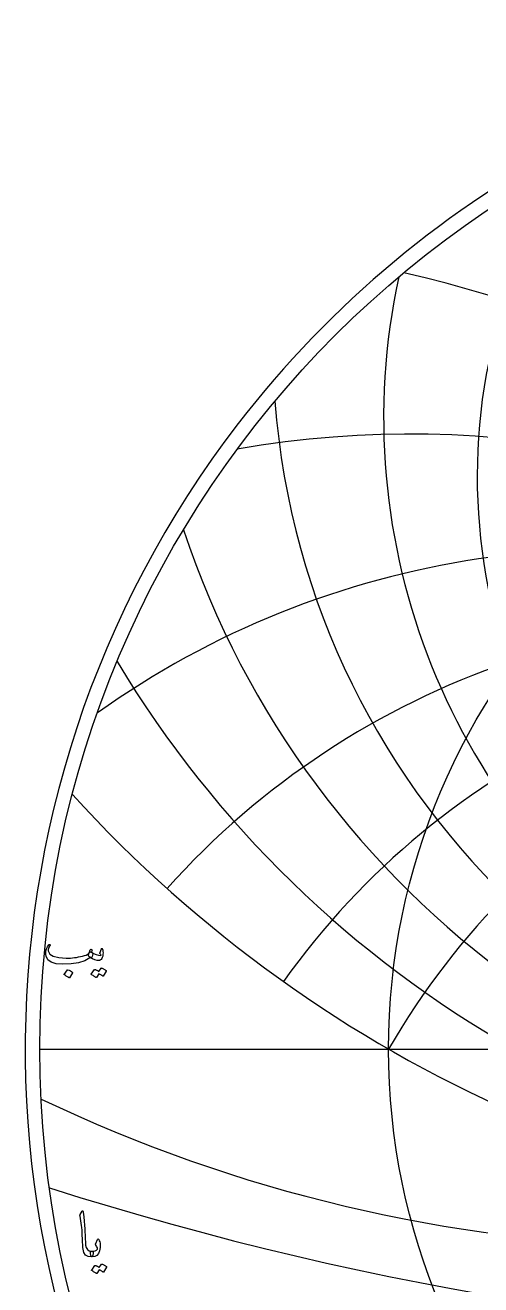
# Model space of a CAD drawing. Header units: millimetres. Extents: x -69 to 69, y -69 to 71.
# Drawn here: x -68.9 to -38.3, y -15.9 to 68.9 of the extents above; entities that cross this region are included whole.
import ezdxf

# ---------------------------------------------------------------- set-up
doc = ezdxf.new("R2010")
doc.units = ezdxf.units.MM
for name, color, linetype in [('CUT_OUTER', 1, 'Continuous'), ('ENGRAVE', 7, 'Continuous'), ('ENGRAVE_FINE', 8, 'Continuous'), ('TEXT', 5, 'Continuous')]:
    doc.layers.add(name, color=color, linetype=linetype)

msp = doc.modelspace()

# ---------------------------------------------------------------- linework, layer by layer
at = {"layer": 'CUT_OUTER'}
for centre, radius, start, end in [((-0.0002, -0.0002), 68.9324, 142.382592, 87.802872), ((-0.0008, 0.001), 68.9312, 92.196291, 142.383048)]:
    msp.add_arc(centre, radius, start, end, dxfattribs=at)
at = {"layer": 'ENGRAVE'}
msp.add_lwpolyline([(-67.95, 0), (67.95, 0)], dxfattribs=at)
for radius in [67.95, 44.4794]:
    msp.add_circle((0, 0), radius, dxfattribs=at)
for centre, radius, start, end in [((0, 38.5202), 38.5202, 146.229962, 33.770038), ((0, 42.4823), 44.8134, 167.806282, 12.193718), ((0, 47.6136), 52.2886, 184.422486, 355.577514), ((0, 54.4139), 61.4588, 198.487195, 341.512805), ((0, 63.7195), 73.1739, 210.960954, 329.039046), ((0, -25.6802), 51.3603, 30, 150), ((0, -25.6802), 51.3603, 30, 150), ((0, 77.0405), 88.9587, 222.338487, 317.661513), ((-23.8482, 89.0027), 102.3163, 244.518396, 268.848651)]:
    msp.add_arc(centre, radius, start, end, dxfattribs=at)
at = {"layer": 'ENGRAVE_FINE'}
for centre, radius, start, end in [((-61.2089, -25.6802), 79.9025, 11.140372, 77.171494), ((-61.2089, -25.6802), 79.9025, 11.140372, 77.171494), ((-43.0964, -25.6802), 67.0461, 14.244026, 99.935714), ((-43.0964, -25.6802), 67.0461, 14.244026, 99.935714), ((-29.6529, -25.6802), 59.3058, 17.587954, 125.482575), ((-29.6529, -25.6802), 59.3058, 17.587954, 125.482575), ((-18.6936, -25.6802), 54.6565, 21.252599, 138.119191), ((-18.6936, -25.6802), 54.6565, 21.252599, 138.119191), ((-9.0562, -25.6802), 52.1526, 25.342886, 144.580376), ((-9.0562, -25.6802), 52.1526, 25.342886, 144.580376), ((0, 201.6946), 221.4981, 252.309853, 287.690147)]:
    msp.add_arc(centre, radius, start, end, dxfattribs=at)
at = {"layer": 'TEXT'}
for points in [[(-64.4649, 6.5174), (-64.4607, 6.5153), (-64.4569, 6.5131), (-64.4532, 6.511), (-64.4499, 6.5088), (-64.4465, 6.5064), (-64.4429, 6.5035), (-64.439, 6.5), (-64.4349, 6.496), (-64.4003, 6.4553), (-64.3867, 6.3974), (-64.3939, 6.3224), (-64.422, 6.2302), (-64.448, 6.1742), (-64.4745, 6.1391), (-64.5016, 6.1249), (-64.5292, 6.1316), (-64.5431, 6.1383), (-64.5549, 6.1413), (-64.5646, 6.1405), (-64.5721, 6.1359), (-64.9235, 5.9436), (-65.3436, 5.808), (-65.8323, 5.7292), (-66.3895, 5.7073), (-66.8401, 5.7459), (-67.1804, 5.8487), (-67.4102, 6.0159), (-67.5297, 6.2474), (-67.5482, 6.3567), (-67.5522, 6.466), (-67.5418, 6.5753), (-67.5168, 6.6846), (-67.4828, 6.7813), (-67.4408, 6.87), (-67.3907, 6.9506), (-67.3325, 7.0232), (-67.3215, 7.0323), (-67.31, 7.0382), (-67.298, 7.0409), (-67.2854, 7.0404), (-67.2736, 7.0353), (-67.2639, 7.0286), (-67.2564, 7.0203), (-67.2511, 7.0104), (-67.2487, 7.0007), (-67.25, 6.9889), (-67.2551, 6.975), (-67.2639, 6.9589), (-67.3261, 6.8678), (-67.3668, 6.7789), (-67.3861, 6.6921), (-67.384, 6.6074), (-67.2822, 6.3953), (-67.0453, 6.2431), (-66.6735, 6.1509), (-66.1666, 6.1188), (-66.0274, 6.1209), (-65.8885, 6.1274), (-65.7499, 6.1381), (-65.6115, 6.1531), (-65.4742, 6.1724), (-65.3388, 6.1959), (-65.2052, 6.2238), (-65.0736, 6.2559), (-64.9458, 6.2924), (-64.841, 6.3288), (-64.7593, 6.3652), (-64.7006, 6.4017), (-64.678, 6.421), (-64.6572, 6.4445), (-64.6384, 6.4724), (-64.6213, 6.5046), (-64.6054, 6.5405), (-64.5897, 6.5796), (-64.5743, 6.6219), (-64.5592, 6.6674), (-64.5533, 6.6814), (-64.5442, 6.6932), (-64.5319, 6.7028), (-64.5163, 6.7103), (-64.4997, 6.7143), (-64.4842, 6.7135), (-64.4697, 6.7079), (-64.4563, 6.6974), (-64.4456, 6.683), (-64.4392, 6.6653), (-64.437, 6.6444), (-64.4392, 6.6203)], [(-64.5935, 6.1745), (-64.6401, 6.2187), (-64.6642, 6.2742), (-64.6658, 6.3409), (-64.6449, 6.4188), (-64.5996, 6.4888), (-64.5581, 6.5313), (-64.5203, 6.5466), (-64.4863, 6.5346), (-64.3256, 6.4282), (-64.1648, 6.3535), (-64.0041, 6.3103), (-63.8434, 6.2988), (-63.8377, 6.2999), (-63.8337, 6.3031), (-63.8313, 6.3085), (-63.8305, 6.316), (-63.8345, 6.3302), (-63.8466, 6.3513), (-63.8667, 6.3794), (-63.8948, 6.4145), (-63.9002, 6.4253), (-63.9034, 6.436), (-63.9044, 6.4467), (-63.9034, 6.4574), (-63.8005, 6.7532), (-63.7957, 6.7644), (-63.7898, 6.7725), (-63.7828, 6.7773), (-63.7748, 6.7789), (-63.7667, 6.7776), (-63.7598, 6.7735), (-63.7539, 6.7668), (-63.7491, 6.7575), (-63.7169, 6.6613), (-63.6976, 6.5656), (-63.6912, 6.4705), (-63.6976, 6.376), (-63.7185, 6.2584), (-63.7469, 6.1627), (-63.7828, 6.089), (-63.8262, 6.0373), (-63.8592, 6.0089), (-63.8894, 5.988), (-63.917, 5.9746), (-63.9419, 5.9688), (-64.0855, 5.9655), (-64.242, 5.9988), (-64.4113, 6.0684), (-64.5935, 6.1745)], [(-66.0895, 5.3258), (-66.0841, 5.3311), (-66.0766, 5.3344), (-66.067, 5.3354), (-66.0552, 5.3344), (-65.9718, 5.3006), (-65.8934, 5.2593), (-65.8197, 5.2106), (-65.7508, 5.1543), (-65.7441, 5.1458), (-65.7412, 5.1372), (-65.742, 5.1286), (-65.7465, 5.12), (-65.948, 4.7943), (-65.9555, 4.7865), (-65.9651, 4.7846), (-65.9769, 4.7886), (-65.9909, 4.7986), (-66.0029, 4.8071), (-66.0219, 4.82), (-66.0479, 4.8371), (-66.0809, 4.8586), (-66.1213, 4.8843), (-66.1698, 4.9143), (-66.2264, 4.9486), (-66.2909, 4.9872), (-66.2995, 4.9936), (-66.3038, 5), (-66.3038, 5.0064), (-66.2995, 5.0129)], [(-63.8305, 5.4458), (-63.8251, 5.4512), (-63.8176, 5.4544), (-63.808, 5.4554), (-63.7962, 5.4544), (-63.754, 5.4386), (-63.7132, 5.4212), (-63.6736, 5.4021), (-63.6355, 5.3815), (-63.5984, 5.359), (-63.5621, 5.3344), (-63.5266, 5.3076), (-63.4919, 5.2786), (-63.4852, 5.2698), (-63.4822, 5.2604), (-63.483, 5.2505), (-63.4876, 5.2401), (-63.6933, 4.9143), (-63.699, 4.91), (-63.7073, 4.91), (-63.7182, 4.9143), (-63.7319, 4.9229), (-63.7413, 4.9308), (-63.7566, 4.9416), (-63.7777, 4.9554), (-63.8048, 4.9722), (-63.838, 4.9921), (-63.8776, 5.0156), (-63.9237, 5.0425), (-63.9762, 5.0729), (-64.1391, 4.82), (-64.1466, 4.8122), (-64.1563, 4.8103), (-64.1681, 4.8144), (-64.182, 4.8243), (-64.194, 4.8328), (-64.2131, 4.8457), (-64.239, 4.8628), (-64.272, 4.8843), (-64.3125, 4.91), (-64.3609, 4.94), (-64.4175, 4.9743), (-64.482, 5.0129), (-64.4887, 5.0193), (-64.4917, 5.0257), (-64.4909, 5.0322), (-64.4863, 5.0386), (-64.2763, 5.3515), (-64.2709, 5.3569), (-64.2634, 5.3601), (-64.2538, 5.3611), (-64.242, 5.3601), (-64.2061, 5.3484), (-64.1713, 5.3349), (-64.1375, 5.3195), (-64.1048, 5.3022), (-64.0732, 5.2833), (-64.0427, 5.2631), (-64.0132, 5.2415), (-63.9848, 5.2186)], [(-65.0936, -10.8992), (-65.0853, -10.8863), (-65.0776, -10.8778), (-65.0703, -10.8735), (-65.0636, -10.8735), (-65.0534, -10.8791), (-65.0443, -10.896), (-65.0363, -10.9241), (-65.0293, -10.9635), (-64.994, -11.2836), (-64.965, -11.5797), (-64.9425, -11.8516), (-64.9265, -12.0994), (-64.9161, -12.3113), (-64.9066, -12.5013), (-64.8979, -12.6692), (-64.89, -12.8153), (-64.8832, -12.9393), (-64.8777, -13.0414), (-64.8736, -13.1215), (-64.8707, -13.1796), (-64.8327, -13.3537), (-64.7486, -13.4818), (-64.6184, -13.5638), (-64.4421, -13.5997), (-64.3931, -13.6125), (-64.3617, -13.6425), (-64.3481, -13.6897), (-64.3521, -13.754), (-64.3722, -13.8553), (-64.3939, -13.9276), (-64.4172, -13.971), (-64.4421, -13.9855), (-64.6902, -13.9528), (-64.8729, -13.8547), (-64.9902, -13.6913), (-65.0422, -13.4625), (-65.0504, -13.3531), (-65.0577, -13.2434), (-65.0643, -13.1334), (-65.0701, -13.0231), (-65.0753, -12.9126), (-65.0802, -12.8019), (-65.0849, -12.6908), (-65.0893, -12.5795), (-65.0974, -12.3672), (-65.1086, -12.176), (-65.1231, -12.0061), (-65.1408, -11.8572), (-65.1617, -11.7143), (-65.1858, -11.562), (-65.2131, -11.4003), (-65.2437, -11.2293), (-65.2477, -11.1985), (-65.2469, -11.1703), (-65.2412, -11.1449), (-65.2308, -11.1221)], [(-64.1849, -13.081), (-64.0649, -12.8153), (-64.0472, -12.7861), (-64.0285, -12.7756), (-64.0086, -12.7839), (-63.9877, -12.811), (-63.9492, -12.892), (-63.9191, -12.9765), (-63.8977, -13.0645), (-63.8849, -13.156), (-63.8808, -13.2515), (-63.8859, -13.3516), (-63.9001, -13.4562), (-63.9234, -13.5654), (-63.9944, -13.7492), (-64.1045, -13.8804), (-64.2538, -13.9592), (-64.4421, -13.9855), (-64.4638, -13.9718), (-64.486, -13.9308), (-64.5088, -13.8625), (-64.5321, -13.7668), (-64.5388, -13.7157), (-64.5375, -13.6736), (-64.5281, -13.6407), (-64.5107, -13.6168), (-64.4967, -13.6077), (-64.4807, -13.6018), (-64.4625, -13.5991), (-64.4421, -13.5997), (-64.3234, -13.5959), (-64.2203, -13.5718), (-64.1327, -13.5273), (-64.0606, -13.4625), (-64.0574, -13.4574), (-64.0563, -13.4507), (-64.0574, -13.4424), (-64.0606, -13.4325), (-64.0775, -13.372), (-64.1024, -13.3103), (-64.1353, -13.2476), (-64.1763, -13.1839), (-64.1897, -13.1598), (-64.1956, -13.1346), (-64.194, -13.1083), (-64.1849, -13.081)], [(-63.8034, -14.4698), (-63.7981, -14.4645), (-63.7906, -14.4613), (-63.7809, -14.4602), (-63.7691, -14.4613), (-63.7269, -14.4771), (-63.6861, -14.4945), (-63.6466, -14.5135), (-63.6084, -14.5341), (-63.5713, -14.5566), (-63.535, -14.5813), (-63.4995, -14.6081), (-63.4648, -14.637), (-63.4581, -14.6458), (-63.4551, -14.6552), (-63.4559, -14.6651), (-63.4605, -14.6756), (-63.6662, -15.0013), (-63.6719, -15.0056), (-63.6802, -15.0056), (-63.6912, -15.0013), (-63.7048, -14.9928), (-63.7142, -14.9849), (-63.7295, -14.974), (-63.7506, -14.9602), (-63.7777, -14.9435), (-63.8109, -14.9235), (-63.8506, -14.9001), (-63.8966, -14.8732), (-63.9492, -14.8427), (-64.112, -15.0956), (-64.1195, -15.1034), (-64.1292, -15.1053), (-64.141, -15.1013), (-64.1549, -15.0914), (-64.167, -15.0828), (-64.186, -15.0699), (-64.212, -15.0528), (-64.2449, -15.0313), (-64.2854, -15.0056), (-64.3339, -14.9756), (-64.3904, -14.9413), (-64.455, -14.9028), (-64.4617, -14.8963), (-64.4646, -14.8899), (-64.4638, -14.8835), (-64.4592, -14.877), (-64.2492, -14.5641), (-64.2438, -14.5588), (-64.2363, -14.5556), (-64.2267, -14.5545), (-64.2149, -14.5556), (-64.179, -14.5672), (-64.1442, -14.5807), (-64.1104, -14.5961), (-64.0777, -14.6134), (-64.0461, -14.6323), (-64.0156, -14.6525), (-63.9861, -14.6741), (-63.9577, -14.697)]]:
    msp.add_lwpolyline(points, close=True, dxfattribs=at)

doc.saveas('drawing.dxf')
